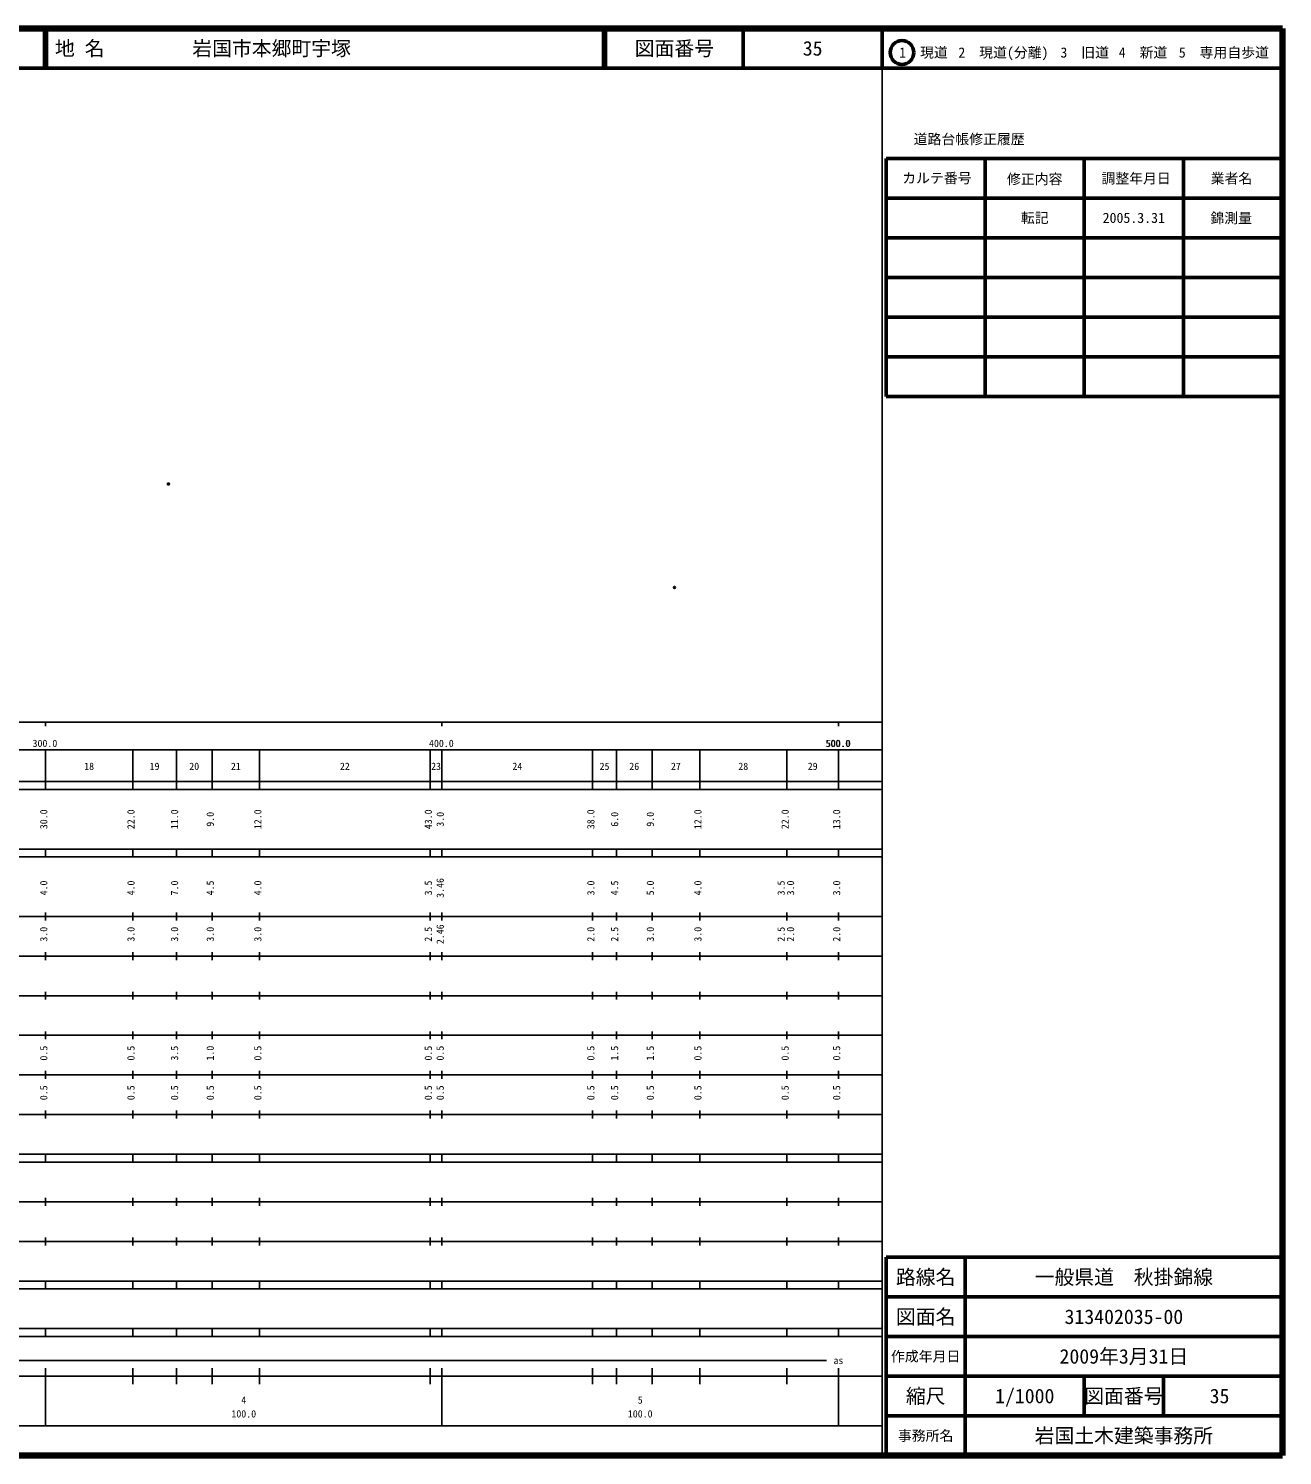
# Model space of a CAD drawing. Units: millimetres on the paper. Extents: x 40 to 680, y 20 to 380.
# Drawn here: x 363.7 to 680, y 20 to 380 of the extents above; entities that cross this region are included whole.
import ezdxf
from ezdxf.enums import TextEntityAlignment as Align

# ---------------------------------------------------------------- set-up
doc = ezdxf.new("R2010")
doc.units = ezdxf.units.MM
doc.header["$PDMODE"] = 32
doc.header["$PDSIZE"] = 0.5
doc.layers.add('M-OTRS', color=6, linetype='Continuous')
doc.layers.add('M-TTL-TXT', color=7, linetype='Continuous')
for name, color, linetype, lineweight in [('M-TTL', 2, 'Continuous', 140), ('M-TTL-BAND', 7, 'Continuous', 25), ('M-TTL-FRAM', 2, 'Continuous', 50), ('M-TTL-LINE', 7, 'Continuous', 50)]:
    doc.layers.add(name, color=color, linetype=linetype, lineweight=lineweight)
doc.styles.add('ＭＳ ゴシック', font='')
doc.styles.get('ＭＳ ゴシック').set_extended_font_data('MS Gothic')

msp = doc.modelspace()

# ---------------------------------------------------------------- linework, layer by layer
at = {"layer": 'M-OTRS'}
for p in [(398.976, 265.089), (526.625, 238.999)]:
    msp.add_point(p, dxfattribs=at)
at = {"layer": 'M-TTL'}
for p, q in [((680, 380), (40, 380)), ((680, 20), (680, 380)), ((40, 20), (680, 20))]:
    msp.add_line(p, q, dxfattribs=at)
at = {"layer": 'M-TTL-BAND'}
for p, q in [((579, 20), (579, 370)), ((40, 205), (579, 205)), ((368, 205), (368, 204)), ((468, 205), (468, 204)), ((568, 205), (568, 204)), ((68, 198), (579, 198)), ((368, 188), (368, 198)), ((390, 188), (390, 198)), ((401, 188), (401, 198)), ((410, 188), (410, 198)), ((422, 188), (422, 198)), ((465, 188), (465, 198)), ((468, 188), (468, 198)), ((506, 188), (506, 198)), ((512, 188), (512, 198)), ((521, 188), (521, 198)), ((533, 188), (533, 198)), ((555, 188), (555, 198)), ((568, 188), (568, 198)), ((40, 190), (579, 190)), ((40, 188), (579, 188)), ((40, 173), (579, 173)), ((368, 171), (368, 173)), ((390, 171), (390, 173)), ((401, 171), (401, 173)), ((410, 171), (410, 173)), ((422, 171), (422, 173)), ((465, 171), (465, 173)), ((468, 171), (468, 173)), ((506, 171), (506, 173)), ((512, 171), (512, 173)), ((521, 171), (521, 173)), ((533, 171), (533, 173)), ((555, 171), (555, 173)), ((568, 171), (568, 173)), ((40, 171), (579, 171)), ((40, 156), (579, 156)), ((368, 155), (368, 157)), ((390, 155), (390, 157)), ((401, 155), (401, 157)), ((410, 155), (410, 157)), ((422, 155), (422, 157)), ((465, 155), (465, 157)), ((468, 155), (468, 157)), ((506, 155), (506, 157)), ((512, 155), (512, 157)), ((521, 155), (521, 157)), ((533, 155), (533, 157)), ((555, 155), (555, 157)), ((568, 155), (568, 157)), ((46, 146), (579, 146)), ((368, 145), (368, 147)), ((390, 145), (390, 147)), ((401, 145), (401, 147)), ((410, 145), (410, 147)), ((422, 145), (422, 147)), ((465, 145), (465, 147)), ((468, 145), (468, 147)), ((506, 145), (506, 147)), ((512, 145), (512, 147)), ((521, 145), (521, 147)), ((533, 145), (533, 147)), ((555, 145), (555, 147)), ((568, 145), (568, 147)), ((368, 135), (368, 137)), ((390, 135), (390, 137)), ((401, 135), (401, 137)), ((410, 135), (410, 137)), ((422, 135), (422, 137)), ((465, 135), (465, 137)), ((468, 135), (468, 137)), ((506, 135), (506, 137)), ((512, 135), (512, 137)), ((521, 135), (521, 137)), ((533, 135), (533, 137)), ((555, 135), (555, 137)), ((568, 135), (568, 137)), ((52, 136), (579, 136)), ((46, 126), (579, 126)), ((368, 125), (368, 127)), ((390, 125), (390, 127)), ((401, 125), (401, 127)), ((410, 125), (410, 127)), ((422, 125), (422, 127)), ((465, 125), (465, 127)), ((468, 125), (468, 127)), ((506, 125), (506, 127)), ((512, 125), (512, 127)), ((521, 125), (521, 127)), ((533, 125), (533, 127)), ((555, 125), (555, 127)), ((568, 125), (568, 127)), ((52, 116), (579, 116)), ((368, 115), (368, 117)), ((390, 115), (390, 117)), ((401, 115), (401, 117)), ((410, 115), (410, 117)), ((422, 115), (422, 117)), ((465, 115), (465, 117)), ((468, 115), (468, 117)), ((506, 115), (506, 117)), ((512, 115), (512, 117)), ((521, 115), (521, 117)), ((533, 115), (533, 117)), ((555, 115), (555, 117)), ((568, 115), (568, 117)), ((46, 106), (579, 106)), ((368, 105), (368, 107)), ((390, 105), (390, 107)), ((401, 105), (401, 107)), ((410, 105), (410, 107)), ((422, 105), (422, 107)), ((465, 105), (465, 107)), ((468, 105), (468, 107)), ((506, 105), (506, 107)), ((512, 105), (512, 107)), ((521, 105), (521, 107)), ((533, 105), (533, 107)), ((555, 105), (555, 107)), ((568, 105), (568, 107)), ((40, 96), (579, 96)), ((40, 94), (579, 94)), ((368, 94), (368, 96)), ((390, 94), (390, 96)), ((401, 94), (401, 96)), ((410, 94), (410, 96)), ((422, 94), (422, 96)), ((465, 94), (465, 96)), ((468, 94), (468, 96)), ((506, 94), (506, 96)), ((512, 94), (512, 96)), ((521, 94), (521, 96)), ((533, 94), (533, 96)), ((555, 94), (555, 96)), ((568, 94), (568, 96)), ((49, 84), (579, 84)), ((368, 83), (368, 85)), ((390, 83), (390, 85)), ((401, 83), (401, 85)), ((410, 83), (410, 85)), ((422, 83), (422, 85)), ((465, 83), (465, 85)), ((468, 83), (468, 85)), ((506, 83), (506, 85)), ((512, 83), (512, 85)), ((521, 83), (521, 85)), ((533, 83), (533, 85)), ((555, 83), (555, 85)), ((568, 83), (568, 85)), ((40, 74), (579, 74)), ((368, 73), (368, 75)), ((390, 73), (390, 75)), ((401, 73), (401, 75)), ((410, 73), (410, 75)), ((422, 73), (422, 75)), ((465, 73), (465, 75)), ((468, 73), (468, 75)), ((506, 73), (506, 75)), ((512, 73), (512, 75)), ((521, 73), (521, 75)), ((533, 73), (533, 75)), ((555, 73), (555, 75)), ((568, 73), (568, 75)), ((40, 64), (579, 64)), ((40, 62), (579, 62)), ((368, 62), (368, 64)), ((390, 62), (390, 64)), ((401, 62), (401, 64)), ((410, 62), (410, 64)), ((422, 62), (422, 64)), ((465, 62), (465, 64)), ((468, 62), (468, 64)), ((506, 62), (506, 64)), ((512, 62), (512, 64)), ((521, 62), (521, 64)), ((533, 62), (533, 64)), ((555, 62), (555, 64)), ((568, 62), (568, 64)), ((40, 52), (579, 52)), ((368, 50), (368, 52)), ((390, 50), (390, 52)), ((401, 50), (401, 52)), ((410, 50), (410, 52)), ((422, 50), (422, 52)), ((465, 50), (465, 52)), ((468, 50), (468, 52)), ((506, 50), (506, 52)), ((512, 50), (512, 52)), ((521, 50), (521, 52)), ((533, 50), (533, 52)), ((555, 50), (555, 52)), ((568, 50), (568, 52)), ((40, 50), (579, 50)), ((71, 44), (565, 44)), ((40, 40), (579, 40)), ((368, 27.5), (368, 42)), ((390, 38), (390, 42)), ((401, 38), (401, 42)), ((410, 38), (410, 42)), ((422, 38), (422, 42)), ((465, 38), (465, 42)), ((468, 27.5), (468, 42)), ((506, 38), (506, 42)), ((512, 38), (512, 42)), ((521, 38), (521, 42)), ((533, 38), (533, 42)), ((555, 38), (555, 42)), ((568, 27.5), (568, 42)), ((68, 27.5), (579, 27.5))]:
    msp.add_line(p, q, dxfattribs=at)
at = {"layer": 'M-TTL-FRAM'}
for p, q in [((580, 347.197), (580, 287.197)), ((580, 347.197), (680, 347.197)), ((580, 287.197), (680, 287.197)), ((680, 70), (580, 70)), ((580, 70), (580, 20))]:
    msp.add_line(p, q, dxfattribs=at)
at = {"layer": 'M-TTL-LINE'}
for p, q in [((367.75, 380), (367.75, 370)), ((368.25, 380), (368.25, 370)), ((508.747, 380), (508.747, 370)), ((509.247, 380), (509.247, 370)), ((543.997, 380), (543.997, 370)), ((579, 380), (579, 370)), ((40, 370), (680, 370)), ((605, 347.197), (605, 287.197)), ((630, 347.197), (630, 287.197)), ((655, 347.197), (655, 287.197)), ((580, 337.197), (680, 337.197)), ((580, 327.197), (680, 327.197)), ((580, 317.197), (680, 317.197)), ((580, 307.197), (680, 307.197)), ((580, 297.197), (680, 297.197)), ((600, 70), (600, 20)), ((680, 60), (580, 60)), ((680, 50), (580, 50)), ((680, 40), (580, 40)), ((630, 40), (630, 30)), ((650, 40), (650, 30)), ((680, 30), (580, 30))]:
    msp.add_line(p, q, dxfattribs=at)
msp.add_circle((584.031, 373.958), 3, dxfattribs=at)

# ---------------------------------------------------------------- texts
at = {"layer": 'M-TTL-BAND', "style": 'ＭＳ ゴシック'}
for s, p in [('300.0', (367.844, 198.195)), ('400.0', (467.844, 198.195)), ('500.0', (567.844, 198.195)), ('500.0', (568, 198.195)), ('18', (379, 192.405)), ('19', (395.5, 192.405)), ('20', (405.5, 192.405)), ('21', (416, 192.405)), ('22', (443.5, 192.405)), ('23', (466.5, 192.405)), ('24', (487, 192.405)), ('25', (509, 192.405)), ('26', (516.5, 192.405)), ('27', (527, 192.405)), ('28', (544, 192.405)), ('29', (561.5, 192.405)), ('as', (568, 42.5)), ('4', (418, 32.523)), ('5', (518, 32.523)), ('100.0', (418, 29.033)), ('100.0', (518, 29.033))]:
    msp.add_text(s, height=1.833, dxfattribs=at).set_placement(p, align=Align.BOTTOM_CENTER)
for s, p in [('30.0', (369, 180.5)), ('22.0', (391, 180.5)), ('11.0', (402, 180.5)), ('9.0', (411, 180.5)), ('12.0', (423, 180.5)), ('43.0', (466, 180.5)), ('3.0', (469, 180.5)), ('38.0', (507, 180.5)), ('6.0', (513, 180.5)), ('9.0', (522, 180.5)), ('12.0', (534, 180.5)), ('22.0', (556, 180.5)), ('13.0', (569, 180.5)), ('4.0', (369, 163.174)), ('4.0', (391, 163.174)), ('7.0', (402, 163.174)), ('4.5', (411, 163.174)), ('4.0', (423, 163.174)), ('3.5', (466, 163.174)), ('3.46', (469, 163.174)), ('3.0', (507, 163.174)), ('4.5', (513, 163.174)), ('5.0', (522, 163.174)), ('4.0', (534, 163.174)), ('3.5', (555, 163.174)), ('3.0', (557.37, 163.174)), ('3.0', (569, 163.174)), ('3.0', (369, 151.5)), ('3.0', (391, 151.5)), ('3.0', (402, 151.5)), ('3.0', (411, 151.5)), ('3.0', (423, 151.5)), ('2.5', (466, 151.5)), ('2.46', (469, 151.5)), ('2.0', (507, 151.5)), ('2.5', (513, 151.5)), ('3.0', (522, 151.5)), ('3.0', (534, 151.5)), ('2.5', (555, 151.5)), ('2.0', (557.37, 151.5)), ('2.0', (569, 151.5)), ('0.5', (369, 121.5)), ('0.5', (391, 121.5)), ('3.5', (402, 121.5)), ('1.0', (411, 121.5)), ('0.5', (423, 121.5)), ('0.5', (466, 121.5)), ('0.5', (469, 121.5)), ('0.5', (507, 121.5)), ('1.5', (513, 121.5)), ('1.5', (522, 121.5)), ('0.5', (534, 121.5)), ('0.5', (556, 121.5)), ('0.5', (569, 121.5)), ('0.5', (369, 111.5)), ('0.5', (391, 111.5)), ('0.5', (402, 111.5)), ('0.5', (411, 111.5)), ('0.5', (423, 111.5)), ('0.5', (466, 111.5)), ('0.5', (469, 111.5)), ('0.5', (507, 111.5)), ('0.5', (513, 111.5)), ('0.5', (522, 111.5)), ('0.5', (534, 111.5)), ('0.5', (556, 111.5)), ('0.5', (569, 111.5))]:
    msp.add_text(s, height=1.833, rotation=90, dxfattribs=at).set_placement(p, align=Align.BOTTOM_CENTER)
at = {"layer": 'M-TTL-TXT', "style": 'ＭＳ ゴシック'}
for s, p in [('地 名', (370.38, 375)), ('岩国市本郷町宇塚', (405.024, 375))]:
    msp.add_text(s, height=3.666, dxfattribs=at).set_placement(p, align=Align.MIDDLE_LEFT)
for s, height, p in [('図面番号', 3.666, (526.622, 375)), ('35', 3.666, (561.497, 375)), ('1\u3000現道', 2.566, (589.448, 373.958)), ('2\u3000現道(分離)', 2.566, (609.619, 373.958)), ('3\u3000旧道', 2.566, (630.121, 373.958)), ('4\u3000新道', 2.566, (644.824, 373.958)), ('5\u3000専用自歩道', 2.566, (665.228, 373.958)), ('道路台帳修正履歴', 2.566, (600.968, 352.113)), ('カルテ番号', 2.566, (592.839, 342.277)), ('修正内容', 2.566, (617.509, 342.023)), ('調整年月日', 2.566, (643.089, 342.197)), ('業者名', 2.566, (667.134, 342.197)), ('転記', 2.566, (617.5, 332.245)), ('2005.3.31', 2.566, (642.5, 332.245)), ('錦測量', 2.566, (667.077, 332.189)), ('路線名', 3.666, (590, 65)), ('路線名', 3.666, (590, 65)), ('一般県道\u3000秋掛錦線', 3.666, (640, 65)), ('図面名', 3.666, (590, 55)), ('図面名', 3.666, (590, 55)), ('313402035-00', 3.666, (640, 55)), ('2009年3月31日', 3.666, (640, 45)), ('作成年月日', 2.566, (590, 45)), ('作成年月日', 2.566, (590, 45)), ('縮尺', 3.666, (590, 35)), ('縮尺', 3.666, (590, 35)), ('1/1000', 3.666, (615, 35)), ('図面番号', 3.666, (640, 35)), ('図面番号', 3.666, (640, 35)), ('35', 3.666, (664.125, 35)), ('事務所名', 2.566, (590, 25)), ('事務所名', 2.566, (590, 25)), ('岩国土木建築事務所', 3.666, (640, 25))]:
    msp.add_text(s, height=height, dxfattribs=at).set_placement(p, align=Align.MIDDLE_CENTER)

doc.saveas('drawing.dxf')
